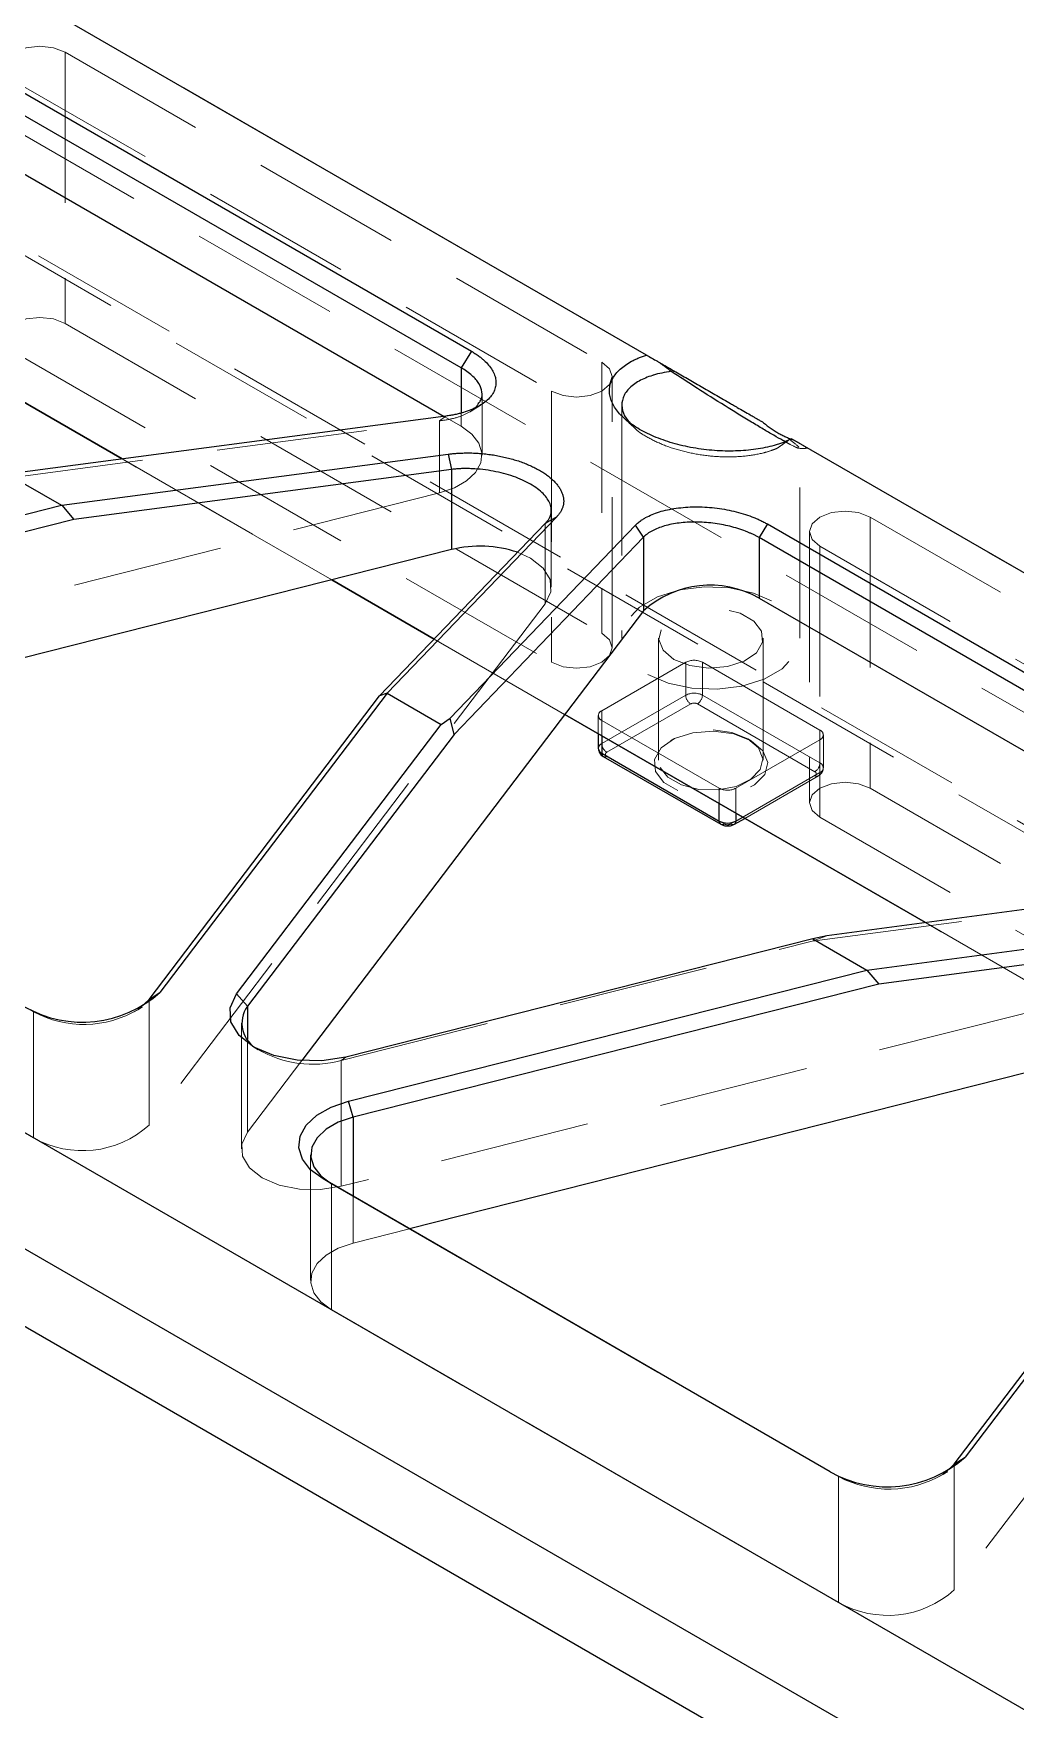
# Model space of a CAD drawing. Header units: millimetres. Extents: x 0 to 420, y 0 to 298.
# Drawn here: x 369.4 to 377.68, y 247.34 to 261.47 of the extents above; entities that cross this region are included whole.
import ezdxf

# ---------------------------------------------------------------- set-up
doc = ezdxf.new("R2010")
doc.units = ezdxf.units.MM
doc.linetypes.add('HIDDEN', pattern=[1.905, 1.27, -0.635])

msp = doc.modelspace()

# ---------------------------------------------------------------- linework, layer by layer
at = {"color": 7, "linetype": 'HIDDEN', "lineweight": 18}
for p, q in [((383.740312, 251.343136), (347.531931, 272.24579)), ((347.503646, 272.1968), (383.712028, 251.294147)), ((354.297362, 269.28759), (382.445154, 253.038215)), ((369.016104, 261.966247), (375.545232, 258.197062)), ((369.664373, 261.314452), (369.664373, 259.028138)), ((369.664373, 261.314452), (374.189856, 258.701946)), ((369.240109, 261.069529), (373.765592, 258.457023)), ((369.664373, 259.028138), (374.189856, 256.415632)), ((369.240109, 258.783215), (373.765592, 256.170709)), ((374.189856, 258.701946), (374.189856, 256.415632)), ((374.277724, 256.29317), (374.277724, 258.579485)), ((373.180561, 257.916515), (373.180561, 258.433982)), ((373.765592, 258.457023), (373.765592, 256.170709)), ((372.875307, 258.246619), (372.821558, 258.20622)), ((372.860635, 258.244677), (373.004825, 258.161437)), ((373.004825, 258.273587), (373.004825, 258.161437)), ((374.359095, 258.342542), (374.359095, 256.374931)), ((369.058905, 257.708124), (372.821558, 258.20622)), ((372.821558, 258.20622), (372.821558, 257.599311)), ((375.80433, 258.047488), (382.333457, 254.278303)), ((375.859095, 256.374931), (375.859095, 257.980872)), ((371.912604, 256.864869), (370.145143, 257.885202)), ((370.14515, 257.885203), (371.91261, 256.864871)), ((372.821558, 257.599311), (365.203612, 255.670475)), ((373.764049, 256.803507), (373.764049, 257.452462)), ((376.452598, 257.395693), (376.452598, 255.109379)), ((376.452598, 257.395693), (380.978082, 254.783187)), ((373.713522, 257.341065), (373.713522, 256.664383)), ((375.940466, 257.273232), (375.940466, 254.986917)), ((376.028334, 257.15077), (380.553817, 254.538264)), ((376.028334, 257.15077), (376.028334, 254.864456)), ((373.713522, 256.664383), (370.372318, 252.266636)), ((373.877577, 255.730514), (372.776683, 256.366047)), ((372.776686, 256.36605), (373.87758, 255.730518)), ((374.669095, 256.374931), (374.669095, 255.346089)), ((375.549095, 255.346089), (375.549095, 256.374931)), ((374.896963, 256.170709), (374.189856, 255.762505)), ((374.896963, 256.170709), (374.896963, 255.893085)), ((375.038385, 256.170709), (376.028334, 255.599223)), ((375.038385, 255.893085), (375.038385, 256.170709)), ((374.896963, 255.893085), (374.189856, 255.484881)), ((374.232283, 255.411396), (374.93939, 255.819601)), ((374.995958, 255.819601), (375.985908, 255.248115)), ((376.028334, 255.3216), (375.038385, 255.893085)), ((365.121839, 255.691251), (369.398581, 253.222341)), ((374.160567, 255.721685), (374.160567, 255.567147)), ((374.189856, 255.484881), (374.189856, 255.762505)), ((374.189856, 255.680864), (375.179806, 255.109379)), ((374.189856, 255.680864), (374.189856, 255.550239)), ((376.028334, 255.599223), (376.028334, 255.3216)), ((376.057623, 255.280779), (376.057623, 255.558403)), ((374.797918, 255.52567), (374.769629, 255.509334)), ((376.028334, 255.517583), (375.321227, 255.109379)), ((375.448562, 255.509334), (375.420273, 255.52567)), ((376.028334, 255.239959), (376.028334, 255.517583)), ((375.222232, 254.807254), (374.232283, 255.37874)), ((375.179806, 254.978753), (375.179806, 255.109379)), ((375.985908, 255.215459), (375.278801, 254.807254)), ((375.321227, 255.109379), (375.321227, 254.897112)), ((375.377835, 254.864434), (376.028334, 255.239959)), ((375.395413, 254.854286), (376.015905, 255.212488)), ((376.452598, 255.109379), (380.978082, 252.496873)), ((376.028334, 254.864456), (380.553817, 252.25195)), ((365.121839, 254.629748), (369.398581, 252.160838)), ((375.964606, 253.819109), (379.609783, 254.301655)), ((376.087426, 253.865115), (375.964606, 253.819109)), ((378.700829, 252.94611), (376.918351, 253.975112)), ((376.918359, 253.975113), (378.700835, 252.946112)), ((371.991837, 252.813219), (375.964606, 253.819109)), ((379.609783, 253.680552), (371.991837, 251.751716)), ((370.372318, 253.328139), (370.372318, 252.266636)), ((369.398581, 253.222341), (369.32787, 253.263175)), ((369.398581, 253.222341), (369.398581, 252.160838)), ((370.247178, 253.222381), (370.3179, 253.263221)), ((371.15084, 253.130423), (371.15084, 252.06892)), ((371.201367, 252.991298), (371.201367, 252.208044)), ((371.255785, 252.926381), (371.326507, 252.88554)), ((371.659776, 252.81141), (371.201367, 252.208044)), ((371.991837, 252.813219), (372.032003, 252.842006)), ((371.991837, 252.813219), (371.991837, 251.751716)), ((380.501747, 252.745624), (377.160543, 248.347877)), ((371.734328, 252.017415), (371.734328, 250.955912)), ((371.910064, 251.772492), (371.839353, 251.813326)), ((371.910064, 251.772492), (376.186806, 249.303582)), ((371.910064, 251.772492), (371.910064, 250.710989)), ((372.093331, 251.666708), (372.093331, 251.273116)), ((372.567262, 251.393113), (372.093331, 251.273116)), ((371.910064, 250.710989), (376.186806, 248.242079)), ((376.186806, 249.303582), (376.116095, 249.344416)), ((377.035403, 249.303622), (377.106125, 249.344462)), ((377.160543, 249.40938), (377.160543, 248.347877)), ((376.186806, 249.303582), (376.186806, 248.242079))]:
    msp.add_line(p, q, dxfattribs=at)
at = {"color": 7, "linetype": 'Continuous', "lineweight": 25}
for p, q in [((374.566874, 258.761949), (369.001504, 261.974769)), ((368.814111, 261.262378), (373.090852, 258.793467)), ((373.004825, 258.654065), (368.728084, 261.122975)), ((368.728084, 260.630348), (372.860635, 258.244677)), ((370.145143, 257.885202), (367.089352, 259.649273)), ((367.089354, 259.649277), (370.14515, 257.885203)), ((373.090852, 258.793467), (373.004825, 258.654065)), ((373.004825, 258.654065), (373.004825, 258.273587)), ((372.875307, 258.246619), (369.180509, 257.757505)), ((381.355099, 254.84319), (375.789729, 258.05601)), ((369.636143, 257.494474), (372.893998, 257.925745)), ((372.923053, 257.797394), (369.73791, 257.375748)), ((372.893998, 257.925745), (372.923053, 257.797394)), ((372.923053, 257.797394), (372.923053, 257.120711)), ((369.179687, 257.757323), (369.635113, 257.494411)), ((365.26494, 256.387899), (369.635113, 257.494411)), ((369.73791, 257.375748), (365.305106, 256.253378)), ((369.635113, 257.494411), (369.636143, 257.494474)), ((369.636143, 257.494474), (369.73791, 257.375748)), ((373.809825, 257.39705), (372.380941, 255.909935)), ((373.809825, 257.39705), (373.713522, 257.341065)), ((372.31653, 255.887142), (373.713522, 257.341065)), ((372.910235, 255.699269), (374.474233, 257.327003)), ((374.542572, 257.226894), (372.94381, 255.562978)), ((374.542572, 257.226894), (374.474233, 257.327003)), ((374.542572, 257.226894), (374.542572, 256.605791)), ((375.585809, 257.336854), (375.516309, 257.221768)), ((375.585809, 257.336854), (379.86255, 254.867943)), ((372.923053, 257.120711), (365.779037, 255.311872)), ((379.793051, 254.752858), (375.516309, 257.221768)), ((375.516309, 257.221768), (375.516309, 256.711589)), ((372.776683, 256.366047), (371.912604, 256.864869)), ((371.91261, 256.864871), (372.776686, 256.36605)), ((375.516309, 256.711589), (379.633844, 254.334587)), ((374.542572, 256.605791), (371.659776, 252.81141)), ((370.372318, 253.328139), (372.31653, 255.887142)), ((372.380639, 255.909452), (370.463897, 253.386605)), ((372.380941, 255.909935), (372.31653, 255.887142)), ((372.380941, 255.909935), (372.380639, 255.909452)), ((372.380639, 255.909452), (372.836064, 255.646541)), ((372.836064, 255.646541), (372.910235, 255.699269)), ((372.94381, 255.562978), (372.910235, 255.699269)), ((376.918351, 253.975112), (373.877577, 255.730514)), ((373.87758, 255.730518), (376.918359, 253.975113)), ((363.460314, 255.589112), (387.624885, 241.639202)), ((371.109788, 253.374389), (372.836064, 255.646541)), ((372.94381, 255.562978), (371.201367, 253.269547)), ((374.160567, 255.567147), (374.160567, 255.444061)), ((374.189856, 255.550239), (374.189856, 255.40324)), ((374.189856, 255.40324), (375.179806, 254.831755)), ((374.202285, 255.37577), (375.192235, 254.804284)), ((387.200621, 240.904355), (362.581433, 255.11671)), ((375.179806, 254.831755), (375.179806, 254.978753)), ((375.308798, 254.804284), (375.395413, 254.854286)), ((375.321227, 254.897112), (375.321227, 254.831755)), ((375.321227, 254.831755), (375.377835, 254.864434)), ((362.734727, 254.374983), (387.200621, 240.251123)), ((379.653341, 254.337168), (376.087426, 253.865115)), ((376.424368, 253.575715), (379.682224, 254.006986)), ((375.967912, 253.838564), (372.032003, 252.842006)), ((376.087426, 253.865115), (375.967912, 253.838564)), ((375.967912, 253.838564), (376.423338, 253.575652)), ((379.711278, 253.878635), (376.526135, 253.456989)), ((372.053165, 252.46914), (376.423338, 253.575652)), ((376.423338, 253.575652), (376.424368, 253.575715)), ((376.424368, 253.575715), (376.526135, 253.456989)), ((376.526135, 253.456989), (372.093331, 252.334619)), ((370.372318, 253.328139), (370.463897, 253.386605)), ((371.201367, 253.269547), (371.109788, 253.374389)), ((371.201367, 253.269547), (371.201367, 252.991298)), ((379.711278, 253.201952), (372.567262, 251.393113)), ((372.093331, 252.334619), (372.053165, 252.46914)), ((372.093331, 252.334619), (372.093331, 251.666708)), ((377.160543, 249.40938), (379.104755, 251.968383)), ((379.168864, 251.990693), (377.252122, 249.467847)), ((376.116095, 249.344416), (371.839353, 251.813326)), ((377.160543, 249.40938), (377.252122, 249.467847))]:
    msp.add_line(p, q, dxfattribs=at)
at = {"color": 7, "linetype": 'HIDDEN', "lineweight": 18, "flags": 128}
for points in [[(369.664373, 261.314452), (369.567046, 261.351994), (369.452241, 261.365177), (369.337436, 261.351994), (369.240109, 261.314452), (369.175077, 261.258266), (369.152241, 261.191991), (369.175077, 261.125715), (369.240109, 261.069529)], [(369.664373, 259.028138), (369.567046, 259.06568), (369.452241, 259.078863), (369.337436, 259.06568), (369.240109, 259.028138), (369.175077, 258.971952), (369.152241, 258.905676), (369.175077, 258.839401), (369.240109, 258.783215)], [(373.765592, 258.457023), (373.862919, 258.419481), (373.977724, 258.406298), (374.092529, 258.419481), (374.189856, 258.457023), (374.254888, 258.513209), (374.277724, 258.579485), (374.254888, 258.64576), (374.189856, 258.701946)], [(372.821558, 257.599311), (372.946622, 257.642076), (373.050202, 257.700948), (373.126218, 257.772471), (373.170209, 257.852449), (373.179593, 257.936187), (373.15382, 258.01877), (373.094401, 258.095352), (373.004825, 258.161437)], [(376.452598, 257.395693), (376.355271, 257.433235), (376.240466, 257.446418), (376.125661, 257.433235), (376.028334, 257.395693), (375.963302, 257.339507), (375.940466, 257.273232), (375.963302, 257.206956), (376.028334, 257.15077)], [(373.713522, 256.664383), (373.760179, 256.764227), (373.753697, 256.867573), (373.694654, 256.965208), (373.588313, 257.04843), (373.479957, 257.097982)], [(374.578765, 256.068778), (374.749658, 255.994926), (374.949671, 255.951859), (375.1626, 255.943068), (375.371193, 255.969263), (375.558553, 256.028324), (375.709501, 256.115464), (375.811808, 256.223625), (375.857184, 256.344043), (375.841955, 256.466964), (375.767354, 256.582429), (375.639425, 256.681084), (375.468532, 256.754936), (375.268519, 256.798002), (375.055591, 256.806793), (374.846997, 256.780598), (374.659637, 256.721538), (374.508689, 256.634397), (374.406383, 256.526237), (374.361006, 256.405818), (374.376235, 256.282897), (374.450836, 256.167432), (374.578765, 256.068778)], [(374.797968, 256.195321), (374.93137, 256.142567), (375.088774, 256.121195), (375.248923, 256.134092), (375.390188, 256.179515), (375.493489, 256.25133), (375.544876, 256.339838), (375.537408, 256.433086), (375.472094, 256.518479), (375.357755, 256.584485), (375.209833, 256.62219), (375.048306, 256.626501), (374.894989, 256.596836), (374.770588, 256.537202), (374.691905, 256.455652), (374.669565, 256.3632), (374.706586, 256.272332), (374.797968, 256.195321)], [(373.765592, 256.170709), (373.862919, 256.133167), (373.977724, 256.119984), (374.092529, 256.133167), (374.189856, 256.170709), (374.254888, 256.226895), (374.277724, 256.29317), (374.254888, 256.359446), (374.189856, 256.415632)], [(375.448506, 255.509365), (375.302977, 255.566915), (375.131263, 255.59023), (374.956555, 255.576161), (374.802449, 255.526609), (374.689756, 255.448265), (374.633698, 255.35171), (374.641845, 255.249986), (374.713096, 255.156829), (374.83783, 255.084822), (374.999199, 255.04369), (375.17541, 255.038987), (375.342665, 255.071348), (375.478376, 255.136404), (375.564212, 255.225368), (375.588583, 255.326225), (375.548196, 255.425353), (375.448506, 255.509365)], [(375.420222, 255.525699), (375.511605, 255.448688), (375.548626, 255.35782), (375.526286, 255.265368), (375.447602, 255.183818), (375.323201, 255.124183), (375.169884, 255.094518), (375.008357, 255.098829), (374.860435, 255.136534), (374.746096, 255.202541), (374.680782, 255.287934), (374.673315, 255.381182), (374.724701, 255.46969), (374.828003, 255.541505), (374.969267, 255.586928), (375.129416, 255.599825), (375.28682, 255.578453), (375.420222, 255.525699)], [(376.452598, 255.109379), (376.355271, 255.146921), (376.240466, 255.160104), (376.125661, 255.146921), (376.028334, 255.109379), (375.963302, 255.053193), (375.940466, 254.986917), (375.963302, 254.920642), (376.028334, 254.864456)], [(371.991837, 251.751716), (371.818882, 251.724782), (371.639863, 251.728524), (371.470735, 251.762608), (371.326576, 251.823997), (371.220236, 251.907219), (371.161193, 252.004854), (371.154711, 252.1082), (371.201367, 252.208044)], [(371.910064, 250.710989), (371.820488, 250.777075), (371.76107, 250.853657), (371.735297, 250.93624), (371.744681, 251.019978), (371.788672, 251.099956), (371.864688, 251.171479), (371.968267, 251.230351), (372.093331, 251.273116)]]:
    msp.add_lwpolyline(points, dxfattribs=at)
at = {"color": 7, "linetype": 'Continuous', "lineweight": 25, "flags": 128}
for points in [[(370.27981, 253.242801), (370.298239, 253.255941), (370.372318, 253.328139)], [(372.032003, 252.842006), (371.830223, 252.810582), (371.621366, 252.814948), (371.424051, 252.854714), (371.255865, 252.926334), (371.131802, 253.023426), (371.062918, 253.137333), (371.055356, 253.257904), (371.109788, 253.374389)], [(371.839353, 251.813326), (371.734848, 251.890426), (371.665527, 251.979772), (371.635458, 252.076119), (371.646406, 252.173813), (371.697729, 252.26712), (371.786415, 252.350564), (371.907257, 252.419248), (372.053165, 252.46914)], [(372.093331, 252.334619), (371.968267, 252.291854), (371.864688, 252.232982), (371.788672, 252.161459), (371.744681, 252.081481), (371.735297, 251.997743), (371.76107, 251.91516), (371.820488, 251.838578), (371.910064, 251.772492)], [(377.068035, 249.324042), (377.086464, 249.337182), (377.160543, 249.40938)]]:
    msp.add_lwpolyline(points, dxfattribs=at)
at = {"color": 7, "linetype": 'Continuous', "lineweight": 25}
for centre, radius, start, end in [((373.163297, 256.173197), 0.977497, 71.098038, 104.2276487), ((375.102982, 255.981831), 0.838681, 60.4732743, 131.9286096), ((374.210613, 255.449051), 0.050294, 185.6947993, 245.6253417), ((374.218398, 255.399607), 0.028772, 172.7441705, 235.9436491), ((375.209847, 254.828799), 0.030186, 174.3802681, 234.2945359), ((375.250517, 254.968226), 0.153702, 242.6096722, 297.3903278), ((375.291186, 254.828799), 0.030186, 305.7054641, 5.6197319), ((369.810085, 254.114559), 0.978461, 240.4732743, 311.9286096), ((371.401542, 253.126916), 0.245792, 144.5288013, 244.0210856), ((376.59831, 250.1958), 0.978461, 240.4732743, 311.9286096)]:
    msp.add_arc(centre, radius, start, end, dxfattribs=at)
at = {"color": 7, "linetype": 'HIDDEN', "lineweight": 18}
for centre, radius, start, end in [((374.967674, 256.034238), 0.153702, 62.6096722, 117.3903278), ((374.967674, 255.756614), 0.153702, 62.6096722, 117.3903278), ((374.989076, 255.897277), 0.092208, 182.6054785, 237.3945217), ((374.967674, 255.765012), 0.061481, 62.6096722, 117.3903278), ((374.946272, 255.897277), 0.092208, 302.6054783, 357.3945215), ((374.205349, 255.721685), 0.043662, 110.7834208, 249.2165792), ((376.012841, 255.558403), 0.043662, 290.7834208, 69.2165792), ((374.210613, 255.43907), 0.050294, 114.3746583, 174.3052007), ((374.281969, 255.489073), 0.092208, 182.6054785, 237.3945217), ((374.23848, 255.395068), 0.017465, 110.7834208, 249.2165792), ((374.214708, 255.403273), 0.030179, 245.692881, 305.6175775), ((375.936221, 255.325791), 0.092208, 302.6054783, 357.3945215), ((375.979711, 255.231787), 0.017465, 290.7834208, 69.2165792), ((376.012841, 255.280779), 0.043662, 290.7834208, 69.2165792), ((375.250517, 255.24585), 0.153702, 242.6096722, 297.3903278), ((376.00247, 255.235763), 0.026203, 230.7967148, 9.214037), ((375.20482, 254.830151), 0.028765, 244.0440993, 307.2533411), ((375.250517, 254.861843), 0.061481, 242.6096722, 297.3903278), ((375.296214, 254.830151), 0.028765, 232.7466587, 295.9559008), ((369.821066, 254.013401), 0.896811, 241.8944424, 300.7656083), ((371.751338, 253.676012), 0.895686, 239.2868252, 285.5755215), ((369.811908, 252.890596), 0.838681, 240.4732743, 311.9286096), ((376.609292, 250.094642), 0.896811, 241.8944411, 300.7656205), ((376.600133, 248.971837), 0.838681, 240.4732743, 311.9286096)]:
    msp.add_arc(centre, radius, start, end, dxfattribs=at)
at = {"color": 7, "linetype": 'Continuous', "lineweight": 25}
for points, knots in [([(373.090852, 258.793467), (373.097496, 258.789555), (373.110791, 258.781726), (373.129681, 258.769564), (373.150764, 258.755058), (373.173336, 258.738003), (373.204316, 258.711715), (373.237491, 258.677631), (373.26776, 258.635458), (373.288076, 258.592602), (373.298137, 258.549699), (373.297797, 258.507379), (373.28706, 258.466265), (373.266088, 258.426964), (373.235189, 258.390053), (373.194819, 258.356076), (373.145571, 258.325531), (373.088177, 258.298869), (373.034251, 258.280216), (372.987951, 258.267588), (372.951731, 258.259325), (372.914251, 258.252176), (372.888286, 258.248471), (372.875307, 258.246619)], [0, 0, 0, 0, 0.020681698, 0.041385128, 0.062144997, 0.093196396, 0.12430402, 0.186470922, 0.248690739, 0.310976116, 0.373335817, 0.435774221, 0.498291079, 0.560881548, 0.623536489, 0.686243011, 0.748985234, 0.811745206, 0.874503954, 0.905836553, 0.937270978, 0.968644885, 1, 1, 1, 1]), ([(373.148213, 258.350635), (373.15637, 258.360776), (373.180787, 258.391134), (373.184522, 258.449855), (373.159535, 258.521075), (373.1006, 258.591792), (373.036733, 258.633319), (373.004825, 258.654065)], [0, 0, 0, 0, 0.111869056, 0.334889118, 0.557140806, 0.778751905, 1, 1, 1, 1]), ([(375.789729, 258.05601), (375.783242, 258.052791), (375.770266, 258.046355), (375.749805, 258.03721), (375.725139, 258.026999), (375.695695, 258.016046), (375.649508, 258.000952), (375.588103, 257.984646), (375.509438, 257.969413), (375.426603, 257.958668), (375.340495, 257.952528), (375.252038, 257.951061), (375.162187, 257.954281), (375.071909, 257.962155), (374.982177, 257.974597), (374.893956, 257.991474), (374.808199, 258.012606), (374.72583, 258.037763), (374.647736, 258.066675), (374.574759, 258.099031), (374.507686, 258.134482), (374.447241, 258.172645), (374.394076, 258.21311), (374.348761, 258.25544), (374.311787, 258.299178), (374.28355, 258.343854), (374.264356, 258.388986), (374.254411, 258.434086), (374.253819, 258.478671), (374.262588, 258.522258), (374.280622, 258.56438), (374.307727, 258.604581), (374.343612, 258.64243), (374.387882, 258.677519), (374.431375, 258.70414), (374.469824, 258.723702), (374.500452, 258.737446), (374.532665, 258.750326), (374.555465, 258.758073), (374.566874, 258.761949)], [0, 0, 0, 0, 0.010466849, 0.020934376, 0.031414849, 0.047101117, 0.062826916, 0.094220777, 0.125600205, 0.156959225, 0.188292718, 0.219596635, 0.250868195, 0.282106008, 0.313310144, 0.344482111, 0.375624794, 0.406742353, 0.437840042, 0.468923996, 0.500000933, 0.53107787, 0.562161823, 0.593259513, 0.624377071, 0.655519755, 0.686691722, 0.717895858, 0.74913367, 0.78040523, 0.811709147, 0.84304264, 0.874401661, 0.905781088, 0.937174949, 0.952862824, 0.968587016, 0.984282208, 1, 1, 1, 1]), ([(374.566874, 258.761949), (374.582125, 258.753143), (374.612335, 258.7357), (374.643048, 258.717967), (374.658256, 258.709186)], [0, 0, 0, 0, 0.504834226, 1, 1, 1, 1]), ([(374.773171, 258.624621), (374.761042, 258.634177), (374.736318, 258.653654), (374.697959, 258.681904), (374.671653, 258.69998), (374.658256, 258.709186)], [0, 0, 0, 0, 0.320939508, 0.654186773, 1, 1, 1, 1]), ([(374.658256, 258.709186), (374.666457, 258.704451), (374.682832, 258.694995), (374.716511, 258.675548), (374.759769, 258.650569), (374.81361, 258.61948), (374.868947, 258.587528), (374.925509, 258.554868), (374.98301, 258.521668), (375.041157, 258.488094), (375.099659, 258.454316), (375.15822, 258.420504), (375.216542, 258.38683), (375.266348, 258.358074), (375.304705, 258.335928), (375.342253, 258.314249), (375.387159, 258.288323), (375.434056, 258.261247), (375.469657, 258.240694), (375.495744, 258.225633), (375.520151, 258.211542), (375.536895, 258.201875), (375.545232, 258.197062)], [0, 0, 0, 0, 0.0356961909, 0.0712819086, 0.1418707057, 0.2116109398, 0.2803528392, 0.3479606472, 0.4143154062, 0.4793176851, 0.5428899933, 0.6049794715, 0.6655609221, 0.7246390227, 0.7577413451, 0.7822615334, 0.8384766906, 0.8934011516, 0.9242666399, 0.9471887191, 0.9737043381, 1, 1, 1, 1]), ([(374.773171, 258.624622), (374.721853, 258.615338), (374.667846, 258.605568), (374.578234, 258.577467), (374.497413, 258.543362), (374.411069, 258.47852), (374.361724, 258.400885), (374.354685, 258.316079), (374.386848, 258.228519), (374.441357, 258.17296), (374.468414, 258.145382)], [0, 0, 0, 0, 0.143683441, 0.151211736, 0.287493466, 0.431116006, 0.574412344, 0.717265945, 0.859656895, 1, 1, 1, 1]), ([(375.731636, 258.032978), (375.726396, 258.035808), (375.701821, 258.049079), (375.640787, 258.083988), (375.55116, 258.13638), (375.412298, 258.219509), (375.216281, 258.340087), (374.98051, 258.489101), (374.844539, 258.577974), (374.773171, 258.624622)], [0, 0, 0, 0, 0.025105327, 0.117752472, 0.210399618, 0.305644131, 0.510961491, 0.743315493, 1, 1, 1, 1]), ([(375.545232, 258.197062), (375.550578, 258.192673), (375.561263, 258.183902), (375.58274, 258.167021), (375.609752, 258.146936), (375.642372, 258.124802), (375.675052, 258.104835), (375.707647, 258.08715), (375.740069, 258.071768), (375.772347, 258.0584), (375.793655, 258.05113), (375.80433, 258.047488)], [0, 0, 0, 0, 0.062741387, 0.1254046, 0.250623994, 0.376006758, 0.501251701, 0.625866121, 0.750283122, 0.874892733, 1, 1, 1, 1]), ([(372.893998, 257.925745), (372.904659, 257.927067), (372.925971, 257.92971), (372.958773, 257.932598), (372.997602, 257.935038), (373.042767, 257.936362), (373.094287, 257.935909), (373.146254, 257.933501), (373.198371, 257.929158), (373.250348, 257.922901), (373.301893, 257.914768), (373.352715, 257.904801), (373.402532, 257.89306), (373.451061, 257.879606), (373.498033, 257.86452), (373.543181, 257.847881), (373.586256, 257.829788), (373.62701, 257.810337), (373.665221, 257.789642), (373.700668, 257.767815), (373.733159, 257.744982), (373.762504, 257.721269), (373.788546, 257.69681), (373.811132, 257.671742), (373.830142, 257.646206), (373.845462, 257.620344), (373.857015, 257.594303), (373.864725, 257.568228), (373.868562, 257.542266), (373.868491, 257.516562), (373.864526, 257.491259), (373.856674, 257.466503), (373.845006, 257.442426), (373.8321, 257.42306), (373.820029, 257.408014), (373.813229, 257.400707), (373.809825, 257.39705)], [0, 0, 0, 0, 0.0209344779, 0.0418521322, 0.0628045365, 0.094172066, 0.1255168519, 0.1568377645, 0.1881342508, 0.2194062596, 0.250654334, 0.281879511, 0.3130833859, 0.3442679957, 0.3754358489, 0.4065898029, 0.4377330562, 0.4688690307, 0.5000013273, 0.531133624, 0.5622695985, 0.5934128517, 0.6245668057, 0.6557346589, 0.6869192688, 0.7181231436, 0.7493483207, 0.780596395, 0.8118684039, 0.8431648902, 0.8744858027, 0.9058305887, 0.9371981181, 0.9685868207, 0.9842792508, 1, 1, 1, 1]), ([(373.713522, 257.341065), (373.717532, 257.345247), (373.725416, 257.353469), (373.735241, 257.366111), (373.745161, 257.3812), (373.754011, 257.398887), (373.762997, 257.426442), (373.765902, 257.462068), (373.752664, 257.520527), (373.702773, 257.594195), (373.594709, 257.675012), (373.448242, 257.741133), (373.304878, 257.779028), (373.185765, 257.796974), (373.110963, 257.802854), (373.051722, 257.804314), (373.008274, 257.803735), (372.964962, 257.801614), (372.937266, 257.798825), (372.923053, 257.797394)], [0, 0, 0, 0, 0.021746655, 0.042756204, 0.063028899, 0.09507275, 0.125937105, 0.188674168, 0.251280455, 0.375788847, 0.50000403, 0.624219213, 0.748727606, 0.811333892, 0.874070955, 0.904928444, 0.936979161, 0.967656997, 1, 1, 1, 1]), ([(374.474233, 257.327003), (374.478037, 257.330831), (374.48565, 257.338491), (374.498369, 257.34958), (374.514273, 257.362142), (374.534093, 257.375894), (374.566572, 257.395339), (374.612215, 257.417338), (374.674156, 257.439617), (374.742392, 257.457466), (374.815916, 257.470621), (374.893647, 257.478887), (374.97444, 257.482144), (375.057107, 257.480342), (375.14043, 257.473507), (375.223183, 257.46174), (375.304147, 257.445213), (375.382125, 257.424172), (375.443668, 257.403124), (375.490287, 257.384383), (375.52379, 257.369402), (375.555891, 257.35362), (375.575837, 257.342442), (375.585809, 257.336854)], [0, 0, 0, 0, 0.0208729763, 0.0417731154, 0.0627341503, 0.0940880013, 0.1255011842, 0.1882599405, 0.2510199223, 0.313762154, 0.3764686861, 0.4391236363, 0.5017141147, 0.5642309818, 0.6266693946, 0.6890291048, 0.7513144912, 0.8135343174, 0.8757012284, 0.9067290625, 0.9378602611, 0.968934333, 1, 1, 1, 1]), ([(375.516309, 257.221768), (375.509375, 257.225679), (375.495491, 257.23351), (375.473429, 257.244756), (375.450491, 257.255615), (375.426633, 257.266023), (375.389858, 257.280821), (375.338047, 257.298847), (375.27007, 257.317709), (375.198973, 257.332893), (375.102367, 257.347685), (374.979745, 257.355621), (374.863185, 257.348935), (374.77748, 257.335156), (374.7177, 257.320728), (374.663442, 257.302438), (374.623058, 257.284001), (374.594652, 257.267747), (374.575005, 257.254635), (374.557613, 257.241224), (374.547476, 257.231566), (374.542572, 257.226894)], [0, 0, 0, 0, 0.024711261, 0.049479298, 0.074305708, 0.099192074, 0.124139967, 0.185753701, 0.248404506, 0.309776755, 0.373004977, 0.497779106, 0.62293209, 0.685731072, 0.748576374, 0.811444704, 0.874311444, 0.907384831, 0.937180405, 0.9696094, 1, 1, 1, 1]), ([(374.160567, 255.444061), (374.161156, 255.437091), (374.162325, 255.423268), (374.171525, 255.404099), (374.184801, 255.387511), (374.196555, 255.379618), (374.202284, 255.37577)], [0, 0, 0, 0, 0.260621057, 0.516841916, 0.764515554, 1, 1, 1, 1])]:
    msp.add_open_spline(points, degree=3, knots=knots, dxfattribs=at)
at = {"color": 7, "linetype": 'HIDDEN', "lineweight": 18}
for points, knots in [([(372.821558, 258.20622), (372.864764, 258.212777), (372.951214, 258.225897), (373.053527, 258.266132), (373.12202, 258.308339), (373.141672, 258.340073), (373.148213, 258.350635)], [0, 0, 0, 0, 0.285721734, 0.571693429, 0.857444721, 1, 1, 1, 1]), ([(373.076027, 258.282087), (373.091158, 258.291608), (373.121409, 258.310643), (373.150969, 258.32918), (373.165743, 258.338445)], [0, 0, 0, 0, 0.500203697, 1, 1, 1, 1]), ([(374.382067, 258.22494), (374.396239, 258.211839), (374.424583, 258.185637), (374.453085, 258.15929), (374.467336, 258.146117)], [0, 0, 0, 0, 0.499986181, 1, 1, 1, 1]), ([(374.468414, 258.145382), (374.468702, 258.145052), (374.493512, 258.116631), (374.576631, 258.065516), (374.713455, 257.998269), (374.876826, 257.946819), (375.051868, 257.913217), (375.230368, 257.899539), (375.401937, 257.906448), (375.531449, 257.929093), (375.615468, 257.954397), (375.654837, 257.969748), (375.674429, 257.978462), (375.718668, 257.998947), (375.749941, 258.021837), (375.779658, 258.043589)], [0, 0, 0, 0, 0.001295212, 0.111458006, 0.221620801, 0.331950077, 0.442575135, 0.553559631, 0.664888095, 0.776469988, 0.832406921, 0.871248523, 0.882525751, 0.888370792, 1, 1, 1, 1]), ([(375.670462, 257.976706), (375.686678, 257.98816), (375.719101, 258.011061), (375.751168, 258.033749), (375.767197, 258.04509)], [0, 0, 0, 0, 0.5001326192, 1, 1, 1, 1]), ([(375.849457, 257.974635), (375.83261, 257.981202), (375.810007, 257.990013), (375.747542, 258.024258), (375.731636, 258.032978)], [0, 0, 0, 0, 0.745371139, 1, 1, 1, 1]), ([(375.794887, 258.053023), (375.794253, 258.052314), (375.793002, 258.050915), (375.789587, 258.048614), (375.785282, 258.046211), (375.781515, 258.044455), (375.779658, 258.043589)], [0, 0, 0, 0, 0.260551437, 0.513994339, 0.760442272, 1, 1, 1, 1]), ([(375.779658, 258.043589), (375.811576, 258.019604), (375.857544, 257.985061), (375.851742, 257.981836), (375.849968, 257.98085)], [0, 0, 0, 0, 0.694348629, 1, 1, 1, 1]), ([(375.794887, 258.053023), (375.794361, 258.053328), (375.793301, 258.053943), (375.790927, 258.055316), (375.789729, 258.05601)], [0, 0, 0, 0, 0.49516577, 1, 1, 1, 1]), ([(375.80433, 258.047488), (375.810157, 258.044124), (375.821869, 258.037364), (375.840531, 258.026592), (375.861204, 258.014659), (375.878797, 258.004506), (375.891207, 257.997344), (375.89998, 257.992281), (375.906994, 257.988234), (375.915508, 257.983322), (375.923445, 257.978744), (375.929032, 257.975523), (375.930448, 257.974711), (375.927688, 257.976311), (375.920767, 257.980312), (375.909723, 257.986694), (375.894613, 257.995423), (375.875511, 258.006458), (375.852529, 258.019732), (375.830252, 258.032598), (375.810685, 258.043899), (375.80016, 258.049978), (375.794887, 258.053023)], [0, 0, 0, 0, 0.030068592, 0.060429201, 0.10658939, 0.161513698, 0.193477312, 0.217740672, 0.250491064, 0.275362982, 0.334440919, 0.395022201, 0.457111506, 0.520683638, 0.585685736, 0.65204031, 0.71964793, 0.788389638, 0.858129678, 0.928718279, 0.964283766, 1, 1, 1, 1]), ([(375.856716, 257.973329), (375.869411, 257.973851), (375.895197, 257.974909), (375.918052, 257.975082), (375.929655, 257.97517)], [0, 0, 0, 0, 0.4923220592, 1, 1, 1, 1]), ([(376.015906, 255.212489), (376.021635, 255.216336), (376.03339, 255.224229), (376.046666, 255.240817), (376.055865, 255.259986), (376.057034, 255.273809), (376.057623, 255.280779)], [0, 0, 0, 0, 0.2354844457, 0.4831580836, 0.7393789432, 1, 1, 1, 1])]:
    msp.add_open_spline(points, degree=3, knots=knots, dxfattribs=at)
at = {"color": 7, "linetype": 'Continuous', "lineweight": 25}
msp.add_open_spline([(375.192234, 254.804285), (375.200747, 254.800382), (375.217774, 254.792575), (375.250517, 254.789234), (375.28326, 254.792575), (375.300286, 254.800382), (375.308799, 254.804285)], degree=3, dxfattribs=at)

doc.saveas('drawing.dxf')
